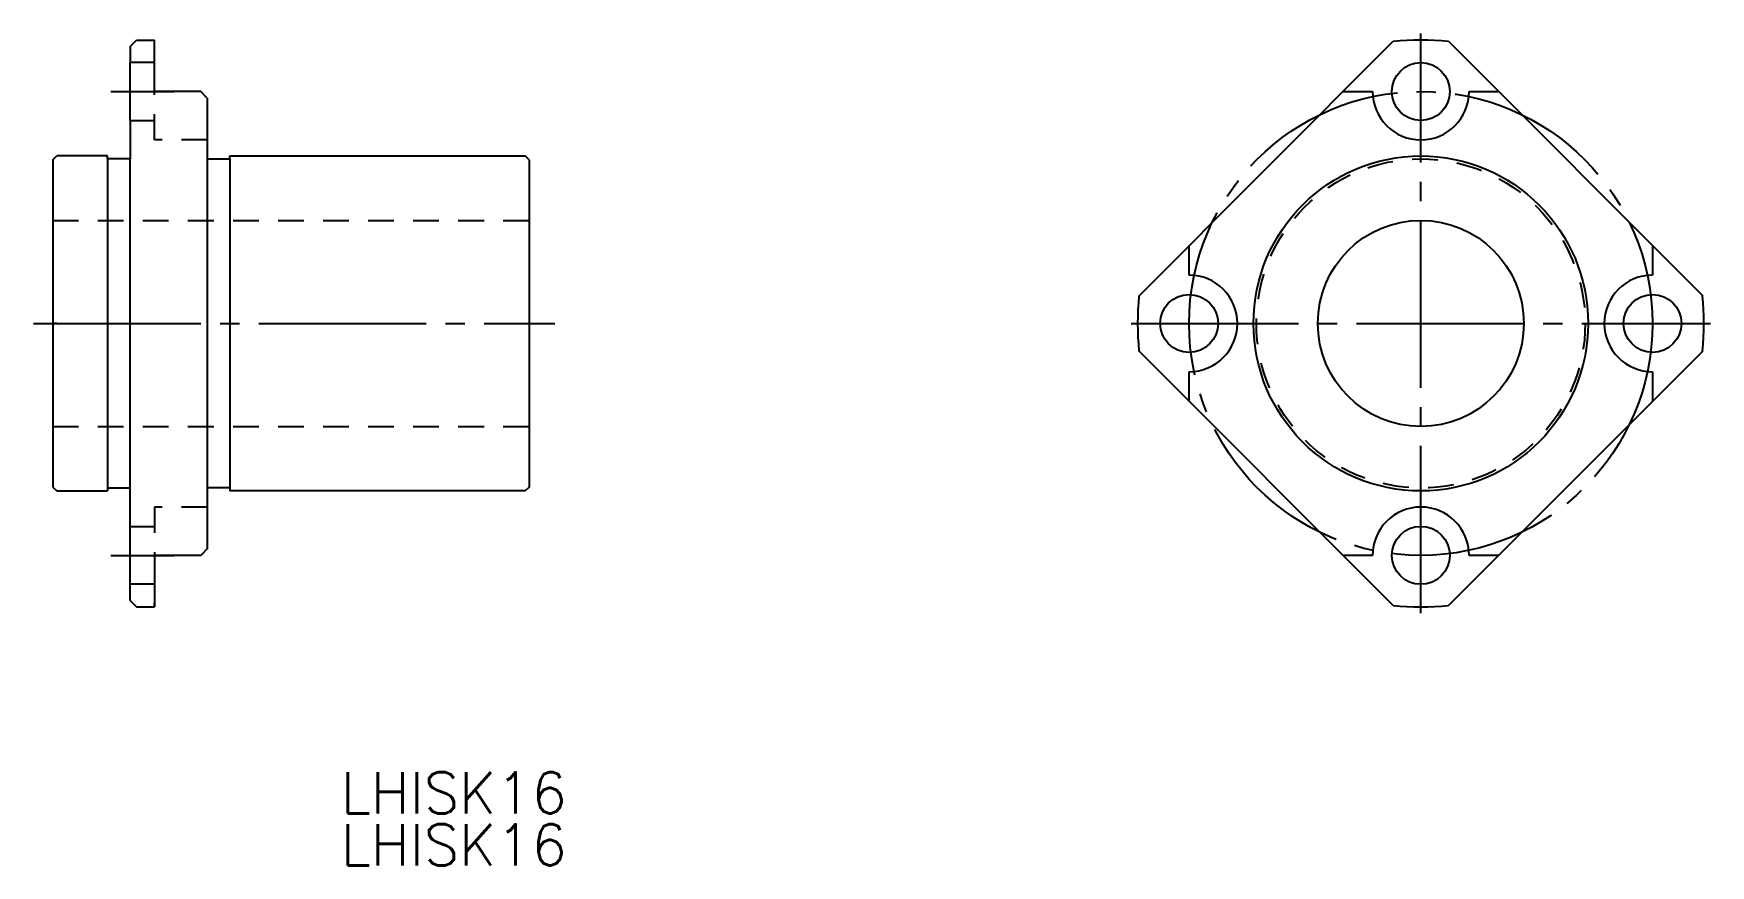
# Model space of a CAD drawing. Extents: x 159 to 290, y 165 to 230.
import ezdxf

# ---------------------------------------------------------------- set-up
doc = ezdxf.new("R2010")
doc.units = 0
doc.linetypes.add('CENTER', pattern=[17.5, 13, -1.5, 1.5, -1.5])
doc.linetypes.add('DASHED', pattern=[3.5, 2, -1.5])
doc.layers.get('0').update_dxf_attribs({"linetype": 'CONTINUOUS'})
doc.layers.add('CENTER', color=1, linetype='CENTER')
doc.styles.get("Standard").update_dxf_attribs({"font": 'txt.shx', "bigfont": '@extfont2.shx'})

msp = doc.modelspace()

# ---------------------------------------------------------------- linework, layer by layer
at = {"color": 7, "linetype": 'CONTINUOUS'}
for p, q in [((166.83, 228.64), (167.33, 229.14)), ((166.83, 228.64), (166.83, 227.39)), ((167.33, 229.14), (168.73, 229.14)), ((168.73, 225.14), (168.73, 229.14)), ((245.22, 209.29), (264.97, 229.04)), ((269.26, 229.04), (289.01, 209.29)), ((166.83, 222.89), (166.83, 227.39)), ((172.33, 225.14), (168.73, 225.14)), ((172.83, 224.63), (172.33, 225.14)), ((172.83, 224.63), (172.83, 189.65)), ((261.07, 225.14), (263.36, 225.14)), ((270.86, 225.14), (273.15, 225.14)), ((166.83, 222.89), (166.83, 220.94)), ((166.83, 220.94), (166.83, 219.92)), ((160.83, 219.84), (161.13, 220.14)), ((160.83, 219.84), (160.83, 194.44)), ((165.08, 220.14), (161.13, 220.14)), ((165.08, 219.92), (165.08, 220.14)), ((165.08, 219.92), (165.08, 194.14)), ((166.83, 219.92), (165.08, 219.92)), ((166.83, 185.64), (166.83, 219.92)), ((172.83, 219.92), (174.58, 219.92)), ((174.58, 220.14), (197.53, 220.14)), ((174.58, 219.92), (174.58, 220.14)), ((174.58, 219.92), (174.58, 194.14)), ((197.83, 219.84), (197.53, 220.14)), ((197.83, 219.84), (197.83, 194.44)), ((249.11, 210.89), (249.11, 213.18)), ((285.11, 213.18), (285.11, 210.89)), ((161.13, 207.14), (160.83, 207.14)), ((264.97, 185.25), (245.22, 205)), ((289.01, 205), (269.26, 185.25)), ((249.11, 201.1), (249.11, 203.39)), ((285.11, 203.39), (285.11, 201.1)), ((160.83, 194.44), (161.13, 194.14)), ((161.13, 194.14), (165.08, 194.14)), ((165.08, 194.37), (166.83, 194.37)), ((174.58, 194.37), (172.83, 194.37)), ((197.53, 194.14), (174.58, 194.14)), ((197.83, 194.44), (197.53, 194.14)), ((172.33, 189.14), (168.73, 189.14)), ((168.73, 189.14), (168.73, 185.14)), ((172.83, 189.65), (172.33, 189.14)), ((263.36, 189.14), (261.07, 189.14)), ((273.15, 189.14), (270.86, 189.14)), ((166.83, 185.64), (167.33, 185.14)), ((167.33, 185.14), (168.73, 185.14)), ((168.73, 185.14), (168.73, 185.46))]:
    msp.add_line(p, q, dxfattribs=at)
at = {"color": 3, "linetype": 'DASHED'}
for p, q in [((168.73, 227.39), (166.83, 227.39)), ((168.73, 221.39), (168.73, 225.14)), ((166.83, 222.89), (168.73, 222.89)), ((172.83, 221.39), (168.73, 221.39)), ((160.83, 215.14), (197.83, 215.14)), ((160.83, 199.14), (197.83, 199.14)), ((172.83, 192.89), (168.73, 192.89)), ((168.73, 192.89), (168.73, 189.14)), ((166.83, 191.39), (168.73, 191.39)), ((168.73, 186.89), (166.83, 186.89))]:
    msp.add_line(p, q, dxfattribs=at)
at = {"color": 7, "linetype": 'CONTINUOUS'}
for centre, radius in [((267.11, 225.14), 2.25), ((267.11, 207.14), 13), ((267.11, 207.14), 8), ((249.11, 207.14), 2.25), ((285.11, 207.14), 2.25), ((267.11, 189.14), 2.25)]:
    msp.add_circle(centre, radius, dxfattribs=at)
at = {"color": 3, "linetype": 'DASHED'}
msp.add_circle((267.11, 207.14), 12.77, dxfattribs=at)
at = {"color": 7, "linetype": 'CONTINUOUS'}
for centre, radius, start, end in [((267.11, 207.14), 22, 84.4006, 95.5994), ((267.11, 225.14), 3.75, 180, 0), ((249.11, 207.14), 3.75, 270, 90), ((285.11, 207.14), 3.75, 90, 270), ((267.11, 207.14), 22, 174.4006, 185.5994), ((267.11, 207.14), 22, 354.4006, 5.5994), ((267.11, 189.14), 3.75, 0, 180), ((267.11, 207.14), 22, 264.4006, 275.5994)]:
    msp.add_arc(centre, radius, start, end, dxfattribs=at)
at = {"layer": 'CENTER', "color": 1, "linetype": 'CENTER'}
for p, q in [((267.11, 184.64), (267.11, 229.64)), ((165.33, 225.14), (170.23, 225.14)), ((159.33, 207.14), (199.83, 207.14)), ((244.61, 207.14), (289.61, 207.14)), ((165.33, 189.14), (170.23, 189.14))]:
    msp.add_line(p, q, dxfattribs=at)
msp.add_circle((267.11, 207.14), 18, dxfattribs=at)

# ---------------------------------------------------------------- texts
at = {"color": 7, "linetype": 'CONTINUOUS'}
for p in [(183.21, 169.1), (183.21, 165.07)]:
    msp.add_text('LHISK16', height=3.2, dxfattribs=at).set_placement(p)

doc.saveas('drawing.dxf')
